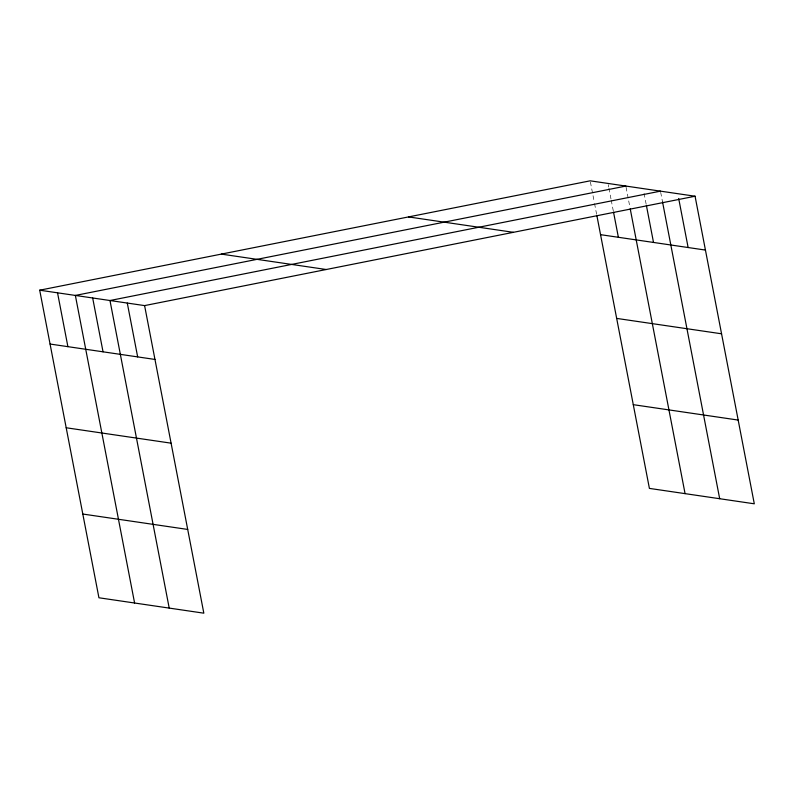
<?xml version="1.0" encoding="UTF-8"?>
<svg xmlns="http://www.w3.org/2000/svg" width="794" height="794" viewBox="0 0 794 794"><rect width="100%" height="100%" fill="white"/><g stroke="black" fill="none" stroke-linecap="round" stroke-linejoin="round"><path stroke-width="0.6" stroke-dasharray="3.97 2.98" d="M660.687 192.347L662.533 201.914M644.073 193.389L646.147 204.157M626.069 187.265L629.989 207.601M608.234 184.645L608.7 187.037M608.929 188.228L611.003 198.996M611.231 200.197L613.305 210.966M590.408 182.025L594.319 202.361M594.557 203.562L596.622 214.33"/><path stroke-width="1.19" d="M39.7 290.197L144.597 305.601L203.83 613.176L98.932 597.773L39.7 290.197L590.17 180.824L695.068 196.227L754.3 503.803L649.403 488.399L596.86 215.521M625.841 186.064L75.361 295.437L134.593 603.003M660.459 191.146L109.979 300.519L169.211 608.095M144.597 305.601L695.068 196.227M600.542 234.667L705.439 250.07M408.523 216.921L513.41 232.324M221.357 254.11L326.255 269.513M616.67 318.404L721.567 333.798M633.284 404.672L738.172 420.066M50.072 344.04L154.969 359.444M66.19 427.768L171.087 443.171M82.804 514.036L187.702 529.439M678.681 198.47L688.13 247.53M662.533 201.914L719.682 498.721M646.376 205.358L653.512 242.448M630.218 208.792L685.073 493.64M613.534 212.157L618.377 237.287M127.288 303.06L137.66 356.903M92.67 297.978L103.041 351.821M57.535 292.817L67.897 346.66"/></g></svg>
